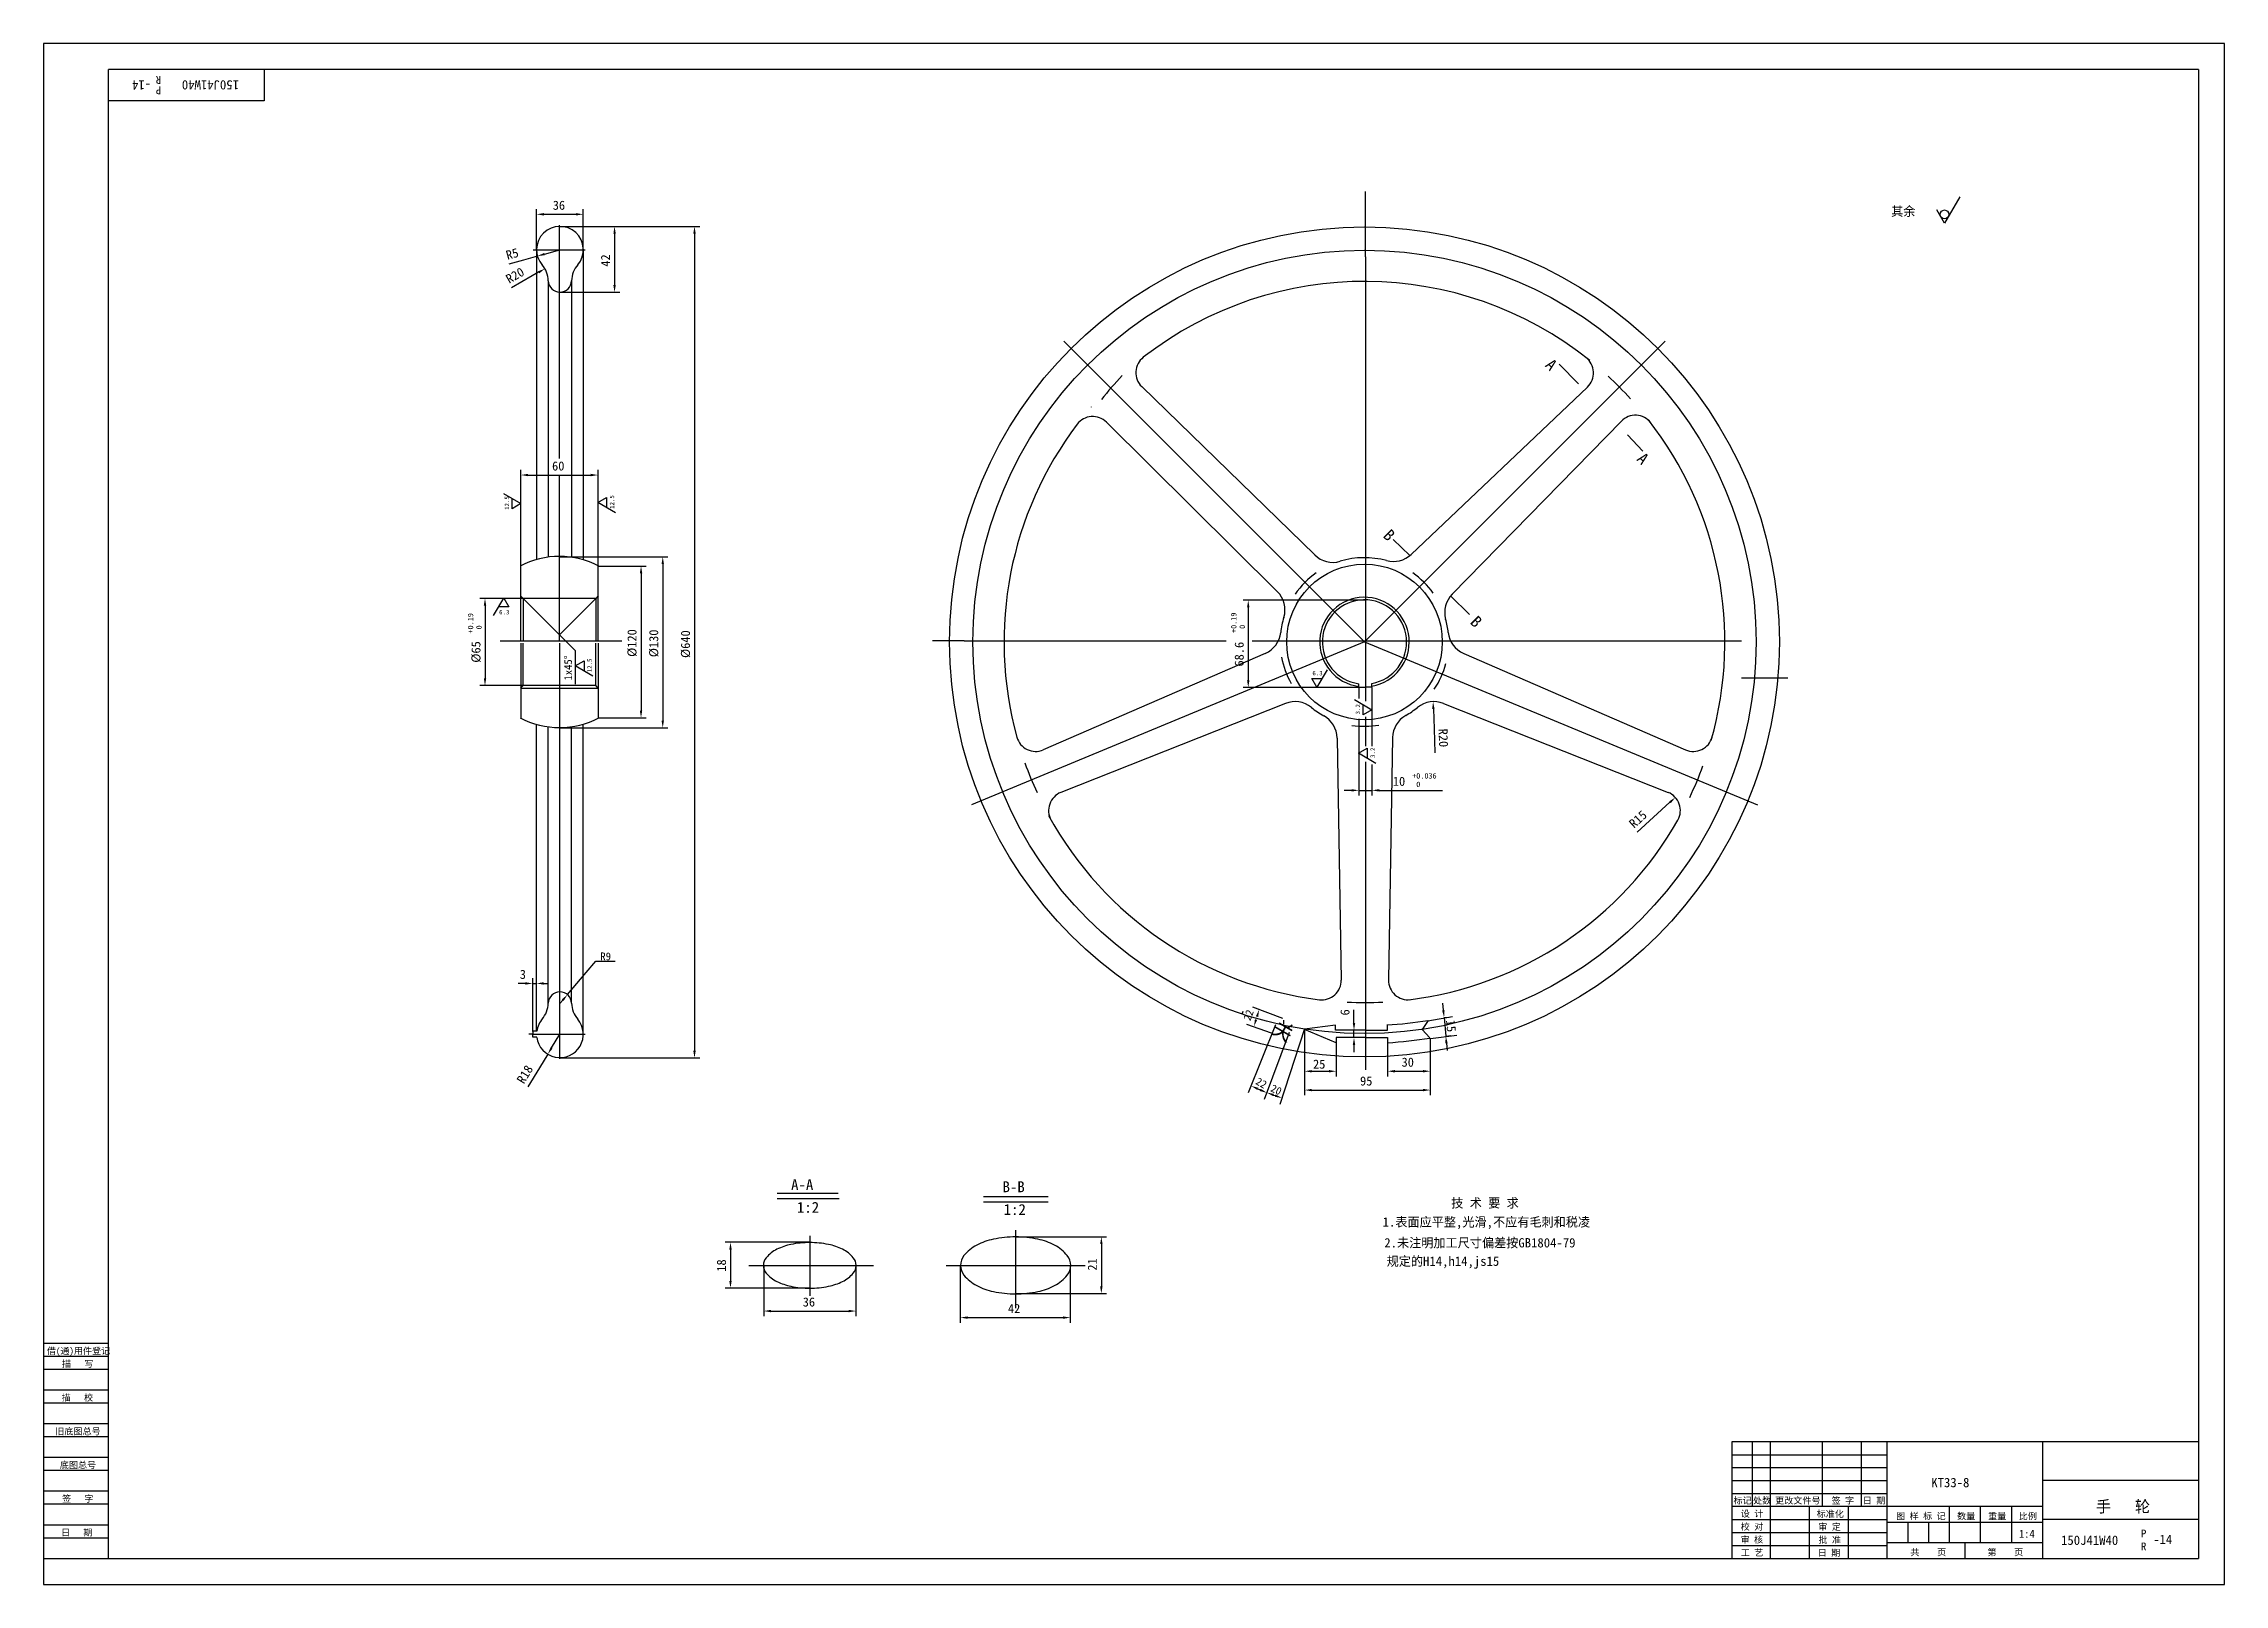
# Model space of a CAD drawing. Header units: metres. Extents: x 0 to 841, y 0 to 594.
import ezdxf

# ---------------------------------------------------------------- set-up
doc = ezdxf.new("R2010")
doc.units = ezdxf.units.M
for name, color, linetype in [('C', 6, 'Continuous'), ('D', 1, 'Continuous'), ('FL', 5, 'Continuous'), ('T', 7, 'Continuous'), ('TL', 4, 'Continuous')]:
    doc.layers.add(name, color=color, linetype=linetype)

# ---------------------------------------------------------------- blocks, each defined once
blk = doc.blocks.new('TUKUN1')
at = {"layer": 'FL'}
for p, q in [((841, 594), (0, 594)), ((0, 594), (0, 0)), ((841, 0), (841, 594)), ((0, 83), (25, 83)), ((0, 75), (25, 75)), ((0, 70), (25, 70)), ((0, 62), (25, 62)), ((0, 57), (25, 57)), ((659, 30), (659, 55)), ((666, 10), (666, 55)), ((686, 30), (686, 55)), ((701, 30), (701, 55)), ((0, 49), (25, 49)), ((0, 44), (25, 44)), ((651, 50), (711, 50)), ((651, 45), (711, 45)), ((0, 36), (25, 36)), ((651, 40), (711, 40)), ((651, 35), (711, 35)), ((0, 31), (25, 31)), ((696, 10), (696, 30)), ((0, 23), (25, 23)), ((0, 18), (25, 18)), ((651, 25), (711, 25)), ((651, 20), (711, 20)), ((651, 15), (711, 15)), ((0, 0), (841, 0))]:
    blk.add_line(p, q, dxfattribs=at)
at = {"layer": 'TL'}
for p, q in [((831, 584), (25, 584)), ((25, 10), (25, 584)), ((85, 584), (85, 572)), ((831, 584), (831, 10)), ((85, 572), (25, 572)), ((0, 93), (25, 93)), ((0, 88), (25, 88)), ((831, 55), (651, 55)), ((651, 55), (651, 10)), ((711, 10), (711, 55)), ((771, 10), (771, 55)), ((831, 40), (771, 40)), ((771, 30), (651, 30)), ((681, 10), (681, 30)), ((735, 16), (735, 30)), ((747, 16), (747, 30)), ((759, 16), (759, 30)), ((711, 24), (771, 24)), ((719, 16), (719, 24)), ((727, 16), (727, 24)), ((831, 25), (771, 25)), ((0, 10), (831, 10)), ((771, 16), (711, 16)), ((741, 10), (741, 16))]:
    blk.add_line(p, q, dxfattribs=at)
at = {"layer": 'T'}
for s, p in [('借(通)用件登记', (1.26, 88.76)), ('描   写', (7.09, 83.76)), ('描   校', (6.98, 70.76)), ('旧底图总号', (4.52, 57.76)), ('底图总号', (6.25, 44.76)), ('签   字', (7.1, 31.76)), ('标记', (651.71, 31.07)), ('处数', (659.22, 31.07)), ('更改文件号', (667.75, 31.07)), ('签 字', (689.53, 31.07)), ('日 期', (701.57, 31.07)), ('设 计', (654.5, 25.99)), ('标准化', (683.77, 25.93)), ('图 样 标 记', (714.4, 25.04)), ('数量', (737.92, 25.04)), ('重量', (749.88, 25.04)), ('比例', (761.7, 25.04)), ('日   期', (6.72, 18.76)), ('校 对', (654.48, 20.99)), ('审 核', (654.41, 15.99)), ('批 准', (684.46, 15.93)), ('审 定', (684.39, 20.93)), ('工 艺', (654.52, 10.99)), ('日 期', (684.18, 10.93)), ('共    页', (719.91, 11.13)), ('第    页', (749.62, 11.13))]:
    blk.add_text(s, height=2.5, dxfattribs=at).set_placement(p)

msp = doc.modelspace()

# ---------------------------------------------------------------- linework, layer by layer
at = {"layer": 'C'}
for p, q in [((509.72, 511.79), (509.72, 537.04)), ((198.92, 434.08), (198.92, 523.97)), ((188.77, 514.56), (208.8, 514.56)), ((509.72, 511.79), (509.72, 340.44)), ((509.38, 363.32), (393.42, 479.29)), ((509.38, 363.32), (625.35, 479.29)), ((198.92, 414.36), (198.92, 427.68)), ((198.92, 363.82), (198.92, 414.36)), ((176.1, 363.79), (223.05, 363.79)), ((198.92, 362.82), (198.92, 312.28)), ((355.06, 363.79), (342.76, 363.79)), ((355.06, 363.79), (455.99, 363.79)), ((509.38, 363.32), (357.87, 300.56)), ((466.04, 363.79), (654.72, 363.79)), ((509.38, 363.32), (660.9, 300.56)), ((654.72, 349.5), (672.67, 349.5)), ((509.72, 334.48), (509.72, 323.12)), ((198.92, 312.28), (198.92, 202.67)), ((509.72, 317.16), (509.72, 235.79)), ((509.72, 235.79), (509.72, 198.4)), ((188.77, 212.08), (187.15, 212.08)), ((188.77, 212.08), (208.8, 212.08)), ((374.86, 136.52), (374.86, 106.49)), ((295.46, 134.42), (295.46, 111.27)), ((271.97, 122.98), (320.06, 122.98)), ((348.03, 122.98), (401.7, 122.98))]:
    msp.add_line(p, q, dxfattribs=at)
msp.add_circle((509.38, 363.32), 151, dxfattribs=at)
at = {"layer": 'D'}
for p, q in [((190.14, 514.72), (190.14, 530.2)), ((208.06, 514.55), (208.06, 530.2)), ((733.08, 524.79), (730.15, 529.86)), ((738.93, 534.93), (733.08, 524.79)), ((192.94, 528.2), (205.26, 528.2)), ((198.92, 523.53), (222.18, 523.53)), ((222.18, 523.53), (253.01, 523.53)), ((193.15, 512.86), (199.12, 514.56)), ((220.18, 520.73), (220.18, 500.94)), ((251.01, 520.73), (251.01, 205.74)), ((185.08, 510.57), (179.38, 508.94)), ((190.46, 512.1), (185.08, 510.57)), ((190.89, 505.83), (188.45, 504.45)), ((188.45, 504.45), (180.4, 499.88)), ((198.92, 498.14), (222.18, 498.14)), ((184.03, 392.74), (184.03, 429.68)), ((213.8, 392.49), (213.8, 429.68)), ((177.34, 420.56), (184.1, 416.66)), ((186.83, 427.68), (211, 427.68)), ((180.72, 414.71), (180.72, 418.61)), ((184.1, 416.66), (180.72, 414.71)), ((213.72, 417.04), (217.1, 418.99)), ((220.48, 413.14), (213.72, 417.04)), ((217.1, 418.99), (217.1, 415.09)), ((198.98, 396.13), (240.77, 396.13)), ((213.94, 392.6), (232.39, 392.6)), ((230.39, 389.8), (230.39, 336.87)), ((238.77, 393.33), (238.77, 333.04)), ((184.91, 380.14), (168.22, 380.14)), ((173.52, 373.51), (177.43, 380.27)), ((177.43, 380.27), (179.38, 376.89)), ((184.9, 380.09), (191.97, 373.02)), ((198.92, 366.06), (212.9, 380.09)), ((509.81, 379.46), (462.56, 379.46)), ((170.22, 377.34), (170.22, 349.3)), ((179.38, 376.89), (175.48, 376.89)), ((191.97, 373.02), (205, 359.98)), ((464.56, 376.66), (464.56, 348.53)), ((205, 359.98), (205, 347)), ((205.05, 354.07), (208.43, 356.02)), ((211.81, 350.16), (205.05, 354.07)), ((208.43, 356.02), (208.43, 352.11)), ((184.71, 346.5), (168.22, 346.5)), ((507.14, 345.73), (462.56, 345.73)), ((489.12, 349.23), (493.02, 349.23)), ((491.07, 345.85), (489.12, 349.23)), ((494.97, 352.61), (491.07, 345.85)), ((507.2, 345.76), (507.2, 341.52)), ((512.27, 345.76), (512.27, 323.12)), ((505.51, 341.09), (512.27, 337.18)), ((508.89, 335.23), (508.89, 339.14)), ((512.27, 337.18), (508.89, 335.23)), ((535.94, 337.53), (536.2, 329.87)), ((198.98, 330.24), (240.77, 330.24)), ((214.25, 334.07), (232.39, 334.07)), ((507.2, 333.67), (507.2, 304.11)), ((536.2, 329.87), (536.5, 320.62)), ((507.04, 320.41), (510.42, 322.36)), ((513.8, 316.5), (507.04, 320.41)), ((510.42, 322.36), (510.42, 318.45)), ((512.27, 316.09), (512.27, 304.11)), ((504.4, 306.11), (501.6, 306.11)), ((507.2, 306.11), (512.27, 306.11)), ((515.07, 306.11), (517.87, 306.11)), ((517.87, 306.11), (522.96, 306.11)), ((522.96, 306.11), (536.77, 306.11)), ((536.77, 306.11), (539.45, 306.11)), ((620.89, 295.79), (614.53, 290.02)), ((627.19, 301.5), (620.89, 295.79)), ((202.02, 227.37), (209.19, 235.84)), ((209.19, 235.84), (212.9, 240.24)), ((212.9, 240.24), (220.36, 240.24)), ((185.83, 231.68), (183.03, 231.68)), ((188.63, 213.21), (188.63, 233.68)), ((188.63, 231.68), (190.06, 231.68)), ((192.86, 231.68), (194.3, 231.68)), ((200.22, 225.23), (199.12, 223.94)), ((462.24, 219.87), (462.58, 220.97)), ((477.89, 218.22), (466.36, 222.53)), ((468.76, 221.54), (468.79, 221.62)), ((505.34, 219.25), (505.34, 221.5)), ((505.34, 216.45), (505.34, 219.25)), ((533.79, 217.24), (543.37, 218.87)), ((539.82, 221.33), (539.56, 224.12)), ((540.07, 218.54), (542.07, 218.72)), ((195.88, 206.79), (199.12, 212.08)), ((473.52, 212.55), (463.97, 215.87)), ((475.12, 215.71), (464.58, 189.53)), ((466.77, 215.09), (466.7, 214.92)), ((480.32, 212.72), (470.67, 186.9)), ((486.21, 214.12), (476.74, 184.96)), ((486.27, 214.1), (486.27, 195.83)), ((505.34, 210.76), (505.34, 213.65)), ((534.76, 210.57), (534.76, 195.83)), ((534.78, 210.41), (545.03, 211.71)), ((540.07, 218.54), (540.74, 211.39)), ((540.74, 211.39), (542.73, 211.57)), ((194.42, 204.4), (191.18, 199.1)), ((198.77, 202.94), (253.01, 202.94)), ((498.47, 208.81), (498.47, 195.83)), ((505.34, 207.96), (505.34, 205.16)), ((518.29, 208.83), (518.29, 195.83)), ((541, 208.6), (541.26, 205.81)), ((191.18, 199.1), (186.7, 191.77)), ((486.27, 195.83), (486.27, 188.57)), ((489.07, 197.83), (495.67, 197.83)), ((521.09, 197.83), (531.96, 197.83)), ((534.76, 195.83), (534.76, 188.57)), ((468.22, 191.06), (469.16, 190.65)), ((474.31, 188.66), (474.94, 188.43)), ((489.07, 190.57), (531.96, 190.57)), ((282.87, 150.84), (306.43, 150.84)), ((282.87, 148.74), (306.84, 148.74)), ((362.52, 149.58), (387.35, 149.58)), ((362.52, 147.48), (387.35, 147.48)), ((295.28, 131.89), (262.89, 131.89)), ((264.89, 129.09), (264.89, 117.02)), ((374.94, 133.99), (409.91, 133.99)), ((407.91, 131.19), (407.91, 114.9)), ((277.73, 123.05), (277.73, 103.37)), ((313.26, 123.05), (313.26, 103.37)), ((353.52, 123.05), (353.52, 100.85)), ((395.92, 123.05), (395.92, 100.85)), ((295.28, 114.22), (262.89, 114.22)), ((374.94, 112.1), (409.91, 112.1)), ((280.53, 105.37), (310.46, 105.37)), ((356.32, 102.85), (393.12, 102.85))]:
    msp.add_line(p, q, dxfattribs=at)
msp.add_circle((733.08, 528.17), 1.69, dxfattribs=at)
for points in [[(192.94, 528.67), (192.94, 527.73), (190.14, 528.2)], [(205.26, 528.67), (205.26, 527.73), (208.06, 528.2)], [(219.72, 520.73), (220.65, 520.73), (220.18, 523.53)], [(250.54, 520.73), (251.48, 520.73), (251.01, 523.53)], [(193.28, 512.42), (193.03, 513.31), (190.46, 512.1)], [(191.12, 505.42), (190.66, 506.23), (193.32, 507.21)], [(219.72, 500.94), (220.65, 500.94), (220.18, 498.14)], [(186.83, 428.15), (186.83, 427.21), (184.03, 427.68)], [(211, 428.15), (211, 427.21), (213.8, 427.68)], [(238.3, 393.33), (239.24, 393.33), (238.77, 396.13)], [(229.93, 389.8), (230.86, 389.8), (230.39, 392.6)], [(169.76, 377.34), (170.69, 377.34), (170.22, 380.14)], [(464.09, 376.66), (465.03, 376.66), (464.56, 379.46)], [(169.76, 349.3), (170.69, 349.3), (170.22, 346.5)], [(464.09, 348.53), (465.03, 348.53), (464.56, 345.73)], [(229.93, 336.87), (230.86, 336.87), (230.39, 334.07)], [(535.48, 337.51), (536.41, 337.54), (535.85, 340.33)], [(238.3, 333.04), (239.24, 333.04), (238.77, 330.24)], [(504.4, 306.58), (504.4, 305.65), (507.2, 306.11)], [(515.07, 306.58), (515.07, 305.65), (512.27, 306.11)], [(627.51, 301.16), (626.88, 301.85), (629.27, 303.38)], [(185.83, 232.14), (185.83, 231.21), (188.63, 231.68)], [(192.86, 232.14), (192.86, 231.21), (190.06, 231.68)], [(200.57, 224.93), (199.86, 225.54), (202.02, 227.37)], [(467.49, 219), (468.38, 218.73), (468.76, 221.54)], [(540.28, 221.37), (539.35, 221.28), (540.07, 218.54)], [(467.15, 217.9), (468.04, 217.63), (466.77, 215.09)], [(504.87, 216.45), (505.81, 216.45), (505.34, 213.65)], [(504.87, 207.96), (505.81, 207.96), (505.34, 210.76)], [(541.46, 208.64), (540.53, 208.56), (540.74, 211.39)], [(196.28, 206.55), (195.49, 207.03), (194.42, 204.4)], [(250.54, 205.74), (251.48, 205.74), (251.01, 202.94)], [(489.07, 198.3), (489.07, 197.36), (486.27, 197.83)], [(495.67, 198.3), (495.67, 197.36), (498.47, 197.83)], [(521.09, 198.3), (521.09, 197.36), (518.29, 197.83)], [(531.96, 198.3), (531.96, 197.36), (534.76, 197.83)], [(468.41, 191.48), (468.03, 190.63), (465.65, 192.17)], [(469.34, 191.08), (468.97, 190.22), (471.73, 189.53)], [(474.47, 189.09), (474.16, 188.22), (471.68, 189.61)], [(475.1, 188.87), (474.78, 187.99), (477.58, 187.48)], [(489.07, 191.04), (489.07, 190.1), (486.27, 190.57)], [(531.96, 191.04), (531.96, 190.1), (534.76, 190.57)], [(264.42, 129.09), (265.35, 129.09), (264.89, 131.89)], [(407.44, 131.19), (408.38, 131.19), (407.91, 133.99)], [(264.42, 117.02), (265.35, 117.02), (264.89, 114.22)], [(407.44, 114.9), (408.38, 114.9), (407.91, 112.1)], [(280.53, 105.84), (280.53, 104.9), (277.73, 105.37)], [(310.46, 105.84), (310.46, 104.9), (313.26, 105.37)], [(356.32, 103.31), (356.32, 102.38), (353.52, 102.85)], [(393.12, 103.31), (393.12, 102.38), (395.92, 102.85)]]:
    msp.add_solid(points, dxfattribs=at)
at = {"layer": 'TL'}
for p, q in [((190.08, 514.6), (190.08, 395.17)), ((208.04, 514.7), (208.04, 395.02)), ((194.62, 502.57), (194.62, 396.03)), ((203.62, 502.57), (203.62, 395.98)), ((584.51, 470.47), (591.89, 462.78)), ((490.19, 396.86), (423.46, 461.77)), ((527.36, 397.09), (595.37, 461.61)), ((475.76, 382.8), (409.84, 448.06)), ((543.17, 381.72), (608.46, 448.48)), ((610.77, 443.13), (616.76, 436.9)), ((520.49, 402.85), (526.83, 396.63)), ((184.01, 381.04), (184.01, 392.7)), ((213.83, 381.04), (213.83, 392.7)), ((184.9, 380.09), (183.9, 381.09)), ((184.01, 363.79), (184.01, 381.04)), ((184.9, 380.09), (184.9, 363.82)), ((212.9, 380.09), (184.9, 380.09)), ((213.9, 381.09), (212.9, 380.09)), ((212.9, 380.09), (212.9, 363.82)), ((213.83, 363.79), (213.83, 381.04)), ((542.62, 381.1), (549.89, 373.95)), ((184.01, 362.85), (184.01, 345.6)), ((184.9, 346.55), (184.9, 362.82)), ((212.9, 346.55), (212.9, 362.82)), ((213.83, 362.85), (213.83, 345.6)), ((471.13, 358.89), (385.53, 321.75)), ((547.64, 358.89), (633.24, 321.75)), ((184.9, 346.55), (183.9, 345.55)), ((184.01, 345.6), (184.01, 333.94)), ((184.03, 345.49), (213.76, 345.49)), ((212.9, 346.55), (184.9, 346.55)), ((213.9, 345.55), (212.9, 346.55)), ((213.83, 345.6), (213.83, 333.94)), ((507.16, 345.9), (507.16, 347.22)), ((507.16, 345.9), (509.72, 345.9)), ((512.23, 345.9), (509.68, 345.9)), ((512.23, 347.22), (512.23, 347.32)), ((512.23, 345.9), (512.23, 347.22)), ((478.91, 339.63), (392.3, 305.32)), ((539.86, 339.63), (626.47, 305.32)), ((190.14, 213.25), (190.14, 331.47)), ((194.62, 224.07), (194.62, 330.61)), ((203.62, 224.07), (203.62, 330.66)), ((208.04, 211.94), (208.04, 331.63)), ((498.84, 326.28), (500.41, 232.98)), ((520.2, 326.44), (518.63, 233.02)), ((188.66, 213.25), (188.66, 212.04)), ((190.16, 213.25), (188.66, 213.25)), ((188.66, 210.91), (188.66, 212.12)), ((190.16, 210.91), (188.66, 210.91)), ((498.47, 208.81), (486.23, 213.96)), ((498.27, 215.64), (486.27, 214.1)), ((498.27, 213.64), (498.27, 215.64)), ((509.77, 213.64), (498.27, 213.64)), ((498.47, 210.81), (498.47, 208.81)), ((509.72, 210.81), (498.47, 210.81)), ((509.72, 213.67), (518.21, 213.67)), ((509.72, 210.81), (518.22, 210.81)), ((518.21, 213.67), (518.21, 215.67)), ((518.22, 210.81), (518.22, 208.81)), ((533.9, 217.45), (531.66, 213.92)), ((531.66, 213.92), (534.57, 210.76))]:
    msp.add_line(p, q, dxfattribs=at)
for points in [[(415.97, 466.01, 0.02), (407.91, 456.82, 0.02)], [(517.86, 394.69, 0.14), (500.04, 394.45, 0.14)], [(478.29, 372.79, 0.05), (477.09, 366.95, 0.05)], [(541.68, 366.95, 0.04), (540.69, 372.05, 0.04)], [(488.89, 338.09, 0.04), (493.68, 334.87, 0.04)], [(525.3, 334.99, 0.04), (529.88, 338.09, 0.04)]]:
    msp.add_lwpolyline(points, format="xyb", dxfattribs=at)
for points in [[(295.46, 131.78, 0.05), (288.22, 131.05, 0.06), (282.81, 129.2, 0.1), (278.66, 125.95, 0.18), (277.58, 122.98, 0.18), (278.66, 120.02, 0.1), (282.81, 116.77, 0.06), (288.22, 114.92, 0.05), (295.46, 114.19, 0.05), (302.7, 114.92, 0.06), (308.1, 116.77, 0.1), (312.26, 120.02, 0.18), (313.34, 122.98, 0.18), (312.26, 125.95, 0.1), (308.1, 129.2, 0.06), (302.7, 131.05, 0.05)], [(374.86, 133.98, 0.05), (366.28, 133.07, 0.07), (359.84, 130.76, 0.1), (354.93, 126.74, 0.17), (353.62, 122.98, 0.17), (354.93, 119.23, 0.1), (359.84, 115.21, 0.07), (366.28, 112.89, 0.05), (374.86, 111.99, 0.05), (383.43, 112.89, 0.07), (389.88, 115.21, 0.1), (394.78, 119.23, 0.17), (396.1, 122.98, 0.17), (394.78, 126.74, 0.1), (389.88, 130.76, 0.07), (383.43, 133.07, 0.05)]]:
    msp.add_lwpolyline(points, format="xyb", close=True, dxfattribs=at)
for radius in [160, 30]:
    msp.add_circle((509.38, 363.32), radius, dxfattribs=at)
for centre, radius, start, end in [((199.12, 514.56), 9, 319.71, 222.13), ((184.62, 502.28), 10, 1.69, 40.29), ((213.61, 502.28), 10, 139.71, 178.31), ((199.12, 502.7), 4.5, 181.69, 358.31), ((509.38, 363.32), 139, 51.32, 127.86), ((428.69, 467.15), 7.5, 127.86, 225.79), ((590.21, 467.05), 7.5, 313.49, 52.07), ((509.38, 363.32), 139, 42.43, 47.49), ((509.38, 363.32), 139, 142.85, 195.3), ((404.57, 442.73), 7.5, 45.29, 142.85), ((509.38, 363.32), 139, 139.29, 139.34), ((613.82, 443.23), 7.5, 37.42, 135.64), ((509.38, 363.32), 139, 344.18, 38.02), ((198.92, 363.82), 32.5, 62.02, 117.8), ((497.16, 404.02), 10, 225.79, 286.72), ((520.47, 404.35), 10, 254.88, 313.49), ((509.38, 363.32), 32.5, 124.95, 145.37), ((509.38, 363.32), 32.5, 35.36, 55.04), ((468.73, 375.7), 10, 343.07, 45.29), ((509.38, 363.32), 17.25, 279.51, 262.59), ((509.38, 363.32), 16.25, 280.1, 262.13), ((550.32, 374.73), 10, 135.64, 195.57), ((467.15, 368.07), 10, 293.46, 353.59), ((551.62, 368.07), 10, 186.41, 246.54), ((509.38, 363.32), 32.5, 190.33, 209.41), ((509.38, 363.32), 32.5, 325.97, 345.12), ((482.59, 330.33), 10, 50.91, 111.61), ((536.18, 330.33), 10, 68.39, 129.09), ((198.92, 362.82), 32.5, 242.2, 297.98), ((488.84, 326.11), 10, 0.97, 61.1), ((509.38, 363.32), 32.5, 261.48, 279.71), ((530.2, 326.27), 10, 119.33, 179.03), ((382.54, 328.63), 7.5, 195.3, 293.46), ((636.23, 328.63), 7.5, 246.54, 344.7), ((509.38, 363.32), 139, 199.61, 204.7), ((509.38, 363.32), 139, 334.47, 339.91), ((395.06, 298.35), 7.5, 111.61, 209.61), ((623.71, 298.35), 7.5, 330.39, 68.39), ((509.38, 363.32), 139, 208.78, 262.81), ((509.38, 363.32), 139, 277.11, 330.39), ((199.12, 223.94), 4.5, 1.69, 178.31), ((492.92, 232.86), 7.5, 262.81, 0.97), ((526.13, 232.89), 7.5, 179.03, 277.31), ((184.62, 224.36), 10, 319.71, 358.31), ((213.61, 224.36), 10, 181.69, 220.29), ((509.38, 363.32), 139, 267.23, 272.94), ((199.12, 212.08), 9, 137.87, 172.71), ((199.12, 212.08), 9, 187.56, 40.29), ((509.38, 363.32), 147.92, 273.36, 279.54), ((509.4, 363.33), 154.77, 273.3, 279.37)]:
    msp.add_arc(centre, radius, start, end, dxfattribs=at)

# ---------------------------------------------------------------- block references
at = {"layer": 'D'}
msp.add_blockref('TUKUN1', (0, 0), dxfattribs=at)

# ---------------------------------------------------------------- texts
for s, height, rotation, p in [('R', 3, 180, (45.29, 581.49)), ('-14', 3.6, 180, (41.45, 579.79)), ('P', 3, 180, (45.29, 577.48)), ('150J41W40', 3.6, 180, (75.35, 579.84)), ('R5', 3.5, 15.89, (178.9, 510.63)), ('R20', 3.5, 29.55, (179.54, 501.4)), ('42', 3.5, 90, (218.43, 508)), ('A', 4.5, 315, (578.75, 469.71)), ('A', 4.5, 315, (614.12, 433.54)), ('12.5', 1.7, 90, (179.49, 414.23)), ('12.5', 1.7, 90, (220.03, 414.61)), ('B', 4.5, 315, (516.24, 404.03)), ('+0.19', 2.1, 90, (165.67, 366.6)), ('+0.19', 2.1, 90, (460.01, 366.8)), ('B', 4.5, 315, (549.82, 370.68)), ('%%c65', 3.5, 90, (168.47, 355.32)), (' 0', 2.1, 90, (168.96, 366.6)), ('%%c120', 3.5, 90, (228.64, 357.58)), ('%%c130', 3.5, 90, (237.02, 357.44)), ('%%c640', 3.5, 90, (249.26, 357.15)), ('68.6', 3.5, 90, (462.81, 353.85)), (' 0', 2.1, 90, (463.3, 366.8)), ('1x45%%d', 3, 90, (203.76, 348.48)), ('12.5', 1.7, 90, (211.36, 351.64)), ('3.2', 1.7, 90, (507.66, 335.4)), ('R20', 3.5, 271.88, (537.95, 329.84)), ('3.2', 1.7, 90, (513.35, 318.62)), ('R15', 3.5, 42.2, (613.35, 291.32)), ('22', 3, 70, (465.36, 217.04)), ('6', 3.5, 90, (503.59, 219.34)), ('15', 3.5, 275.3, (540.82, 217.53)), ('R18', 3.5, 58.56, (185.21, 192.68)), ('22', 3, 330, (467.1, 193.04)), ('20', 3, 335, (472.88, 190.21)), ('18', 3.5, 90, (263.14, 120.55)), ('21', 3.5, 90, (406.16, 120.96))]:
    msp.add_text(s, height=height, rotation=rotation, dxfattribs=at).set_placement(p)
for s, height, p in [('36', 3.5, (196.35, 529.95)), ('其余', 3.6, (712.51, 527.58)), ('60', 3.5, (196.08, 429.43)), ('6.3', 1.7, (175.65, 373.96)), ('6.3', 1.7, (489.29, 350.46)), ('10', 3.5, (520.33, 307.86)), ('+0.036', 2.1, (527.78, 310.66)), (' 0', 2.1, (527.78, 307.37)), ('3', 3.5, (183.63, 233.43)), ('R9', 3, (214.72, 240.61)), ('25', 3.5, (489.54, 198.81)), ('30', 3.5, (523.69, 199.58)), ('95', 3.5, (507.68, 192.32)), ('A-A', 4.2, (288.26, 152.01)), ('B-B', 4.2, (369.8, 151.18)), ('1:2', 4.2, (290.5, 143.26)), ('1:2', 4.2, (370.23, 142.42)), ('技 术 要 求', 3.6, (542.84, 145.25)), ('1.表面应平整,光滑,不应有毛刺和税凌', 3.6, (516.39, 137.92)), ('2.未注明加工尺寸偏差按GB1804-79', 3.6, (517.03, 129.9)), ('规定的H14,h14,js15', 3.6, (517.93, 122.8)), ('36', 3.5, (292.75, 107.12)), ('42', 3.5, (371.89, 104.6)), ('KT33-8', 3.6, (727.97, 37.46)), ('手   轮', 4.5, (791.47, 27.78)), ('1:4', 3, (761.75, 17.99)), ('150J41W40', 3.6, (778.01, 15.22)), ('P', 3, (808.87, 18.12)), ('-14', 3.6, (813.54, 15.54)), ('R', 3, (808.87, 13.14))]:
    msp.add_text(s, height=height, dxfattribs=at).set_placement(p)
at = {"layer": 'TL'}
msp.add_text('关', height=6, rotation=330, dxfattribs=at).set_placement((473.13, 212.75))

doc.saveas('drawing.dxf')
